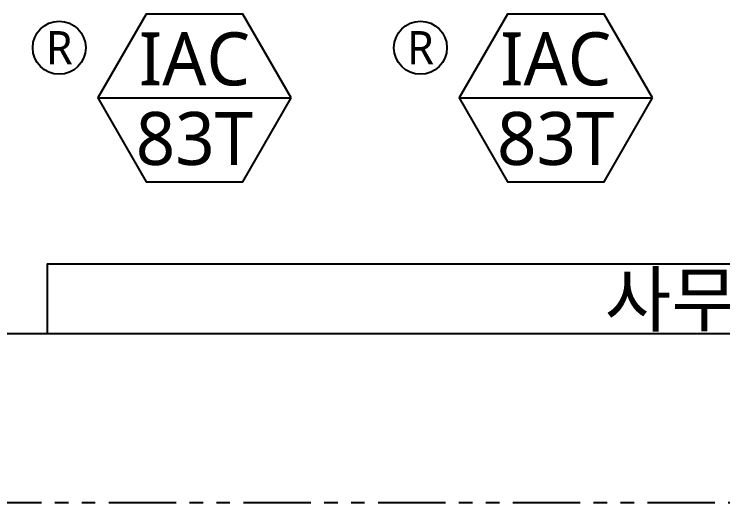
# Model space of a CAD drawing. Header units: millimetres. Extents: x 10547 to 11305, y 9897 to 10391.
# Drawn here: x 10939.49 to 10972.91, y 10080.65 to 10103.66 of the extents above; entities that cross this region are included whole.
import ezdxf
from ezdxf.enums import TextEntityAlignment as Align

# ---------------------------------------------------------------- set-up
doc = ezdxf.new("R2010")
doc.units = ezdxf.units.MM
doc.linetypes.add('PHANTOM2', pattern=[31.75, 15.875, -3.175, 3.175, -3.175, 3.175, -3.175])
for name, color, linetype in [('lg-text', 7, 'Continuous'), ('LG-장비번호', 7, 'Continuous'), ('실명', 231, 'Continuous'), ('제어선', 6, 'Continuous')]:
    doc.layers.add(name, color=color, linetype=linetype)
doc.styles.add('LG전자', font='')
doc.styles.get('LG전자').set_extended_font_data('Malgun Gothic')

msp = doc.modelspace()

# ---------------------------------------------------------------- linework, layer by layer
at = {"layer": 'lg-text', "color": 1, "ltscale": 20}
for centre in [(10941.618, 10102.087), (10958.651, 10102.087)]:
    msp.add_circle(centre, 1.25, dxfattribs=at)
at = {"layer": 'LG-장비번호', "color": 1}
for p, q in [((10943.437, 10099.718), (10952.552, 10099.718)), ((10960.47, 10099.718), (10969.585, 10099.718))]:
    msp.add_line(p, q, dxfattribs=at)
at = {"layer": 'LG-장비번호', "color": 252}
msp.add_line((11218.883, 10088.613), (10820.294, 10088.613), dxfattribs=at)
at = {"layer": 'LG-장비번호', "color": 1}
for points in [[(10952.552, 10099.718), (10950.273, 10103.665), (10945.716, 10103.665), (10943.437, 10099.718), (10945.716, 10095.772), (10950.273, 10095.772)], [(10969.585, 10099.718), (10967.306, 10103.665), (10962.749, 10103.665), (10960.47, 10099.718), (10962.749, 10095.772), (10967.306, 10095.772)]]:
    msp.add_lwpolyline(points, close=True, dxfattribs=at)
at = {"layer": '실명', "color": 1}
msp.add_lwpolyline([(10941.062, 10088.613), (10941.062, 10091.898), (11006.026, 10091.898), (11006.026, 10088.613)], close=True, dxfattribs=at)
at = {"layer": '제어선', "linetype": 'PHANTOM2', "ltscale": 0.2}
msp.add_line((11042.379, 10080.646, 0), (10855.886, 10080.646, 0), dxfattribs=at)

# ---------------------------------------------------------------- texts
at = {"layer": 'lg-text', "ltscale": 20, "style": 'LG전자'}
for p in [(10941.618, 10102.087), (10958.651, 10102.087)]:
    msp.add_text('R', height=1.566, dxfattribs=at).set_placement(p, align=Align.MIDDLE)
at = {"layer": 'LG-장비번호', "style": 'LG전자'}
for s, p in [('IAC', (10947.994, 10101.559)), ('IAC', (10965.027, 10101.559)), ('83T', (10947.994, 10097.811)), ('83T', (10965.027, 10097.811)), ('사무공간', (10973.615, 10090.256))]:
    msp.add_text(s, height=2.5, dxfattribs=at).set_placement(p, align=Align.MIDDLE)

doc.saveas('drawing.dxf')
